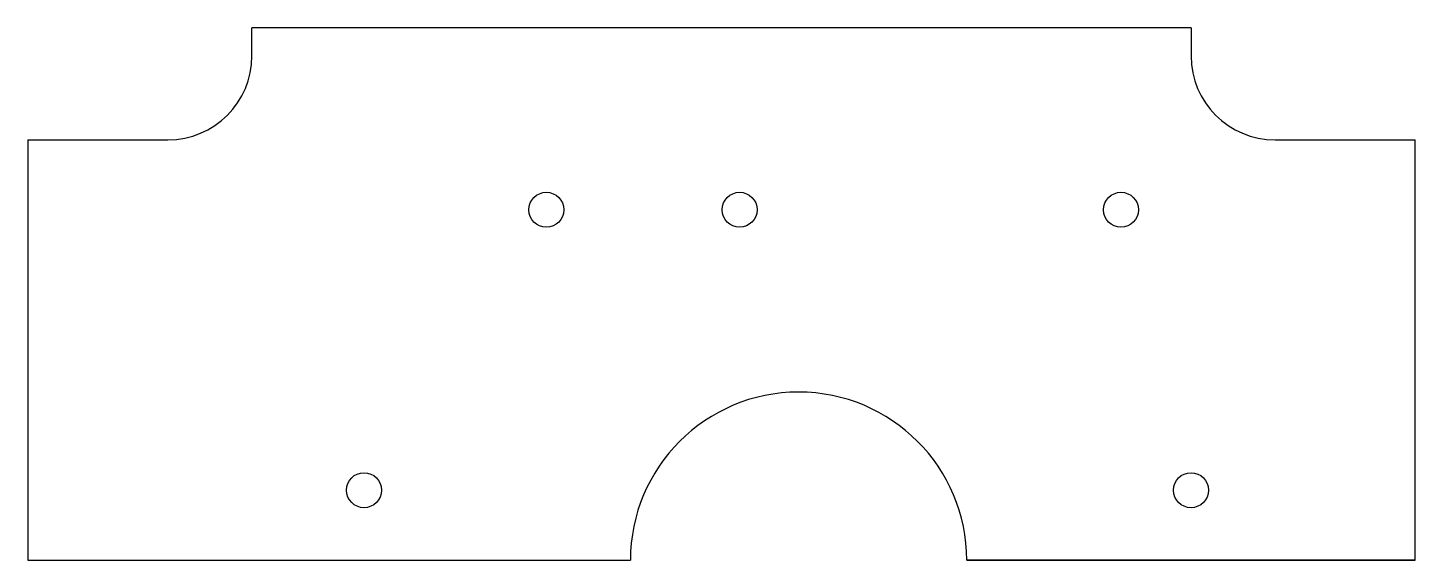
# Model space of a CAD drawing. Header units: inches. Extents: x 2 to 8.19, y 2 to 4.38.
import ezdxf

# ---------------------------------------------------------------- set-up
doc = ezdxf.new("R2010")
doc.units = ezdxf.units.IN
doc.header["$MEASUREMENT"] = 0
doc.layers.get('0').update_dxf_attribs({"linetype": 'CONTINUOUS'})

msp = doc.modelspace()

# ---------------------------------------------------------------- linework, layer by layer
for p, q in [((7.1875, 4.375, 0.0625), (3, 4.375, 0.0625)), ((3, 4.25), (3, 4.375)), ((7.1875, 4.375), (7.1875, 4.25)), ((2, 3.875, 0.0625), (2, 2, 0.0625)), ((2, 3.875), (2.625, 3.875)), ((7.5625, 3.875), (8.1875, 3.875)), ((8.1875, 2, 0.0625), (8.1875, 3.875, 0.0625)), ((2, 2, 0.0625), (4.6875, 2, 0.0625)), ((6.1875, 2, 0.0625), (8.1875, 2, 0.0625)), ((8.1875, 2), (6.1875, 2))]:
    msp.add_line(p, q)
for centre in [(4.3125, 3.563), (5.1742, 3.563), (6.875, 3.563), (3.5, 2.3125), (7.1875, 2.3125)]:
    msp.add_circle(centre, 0.0781)
for centre, radius, start, end in [((2.625, 4.25), 0.375, 270, 360), ((7.5625, 4.25), 0.375, 180, 270), ((5.4375, 2), 0.75, 0, 179.99998)]:
    msp.add_arc(centre, radius, start, end)

doc.saveas('drawing.dxf')
